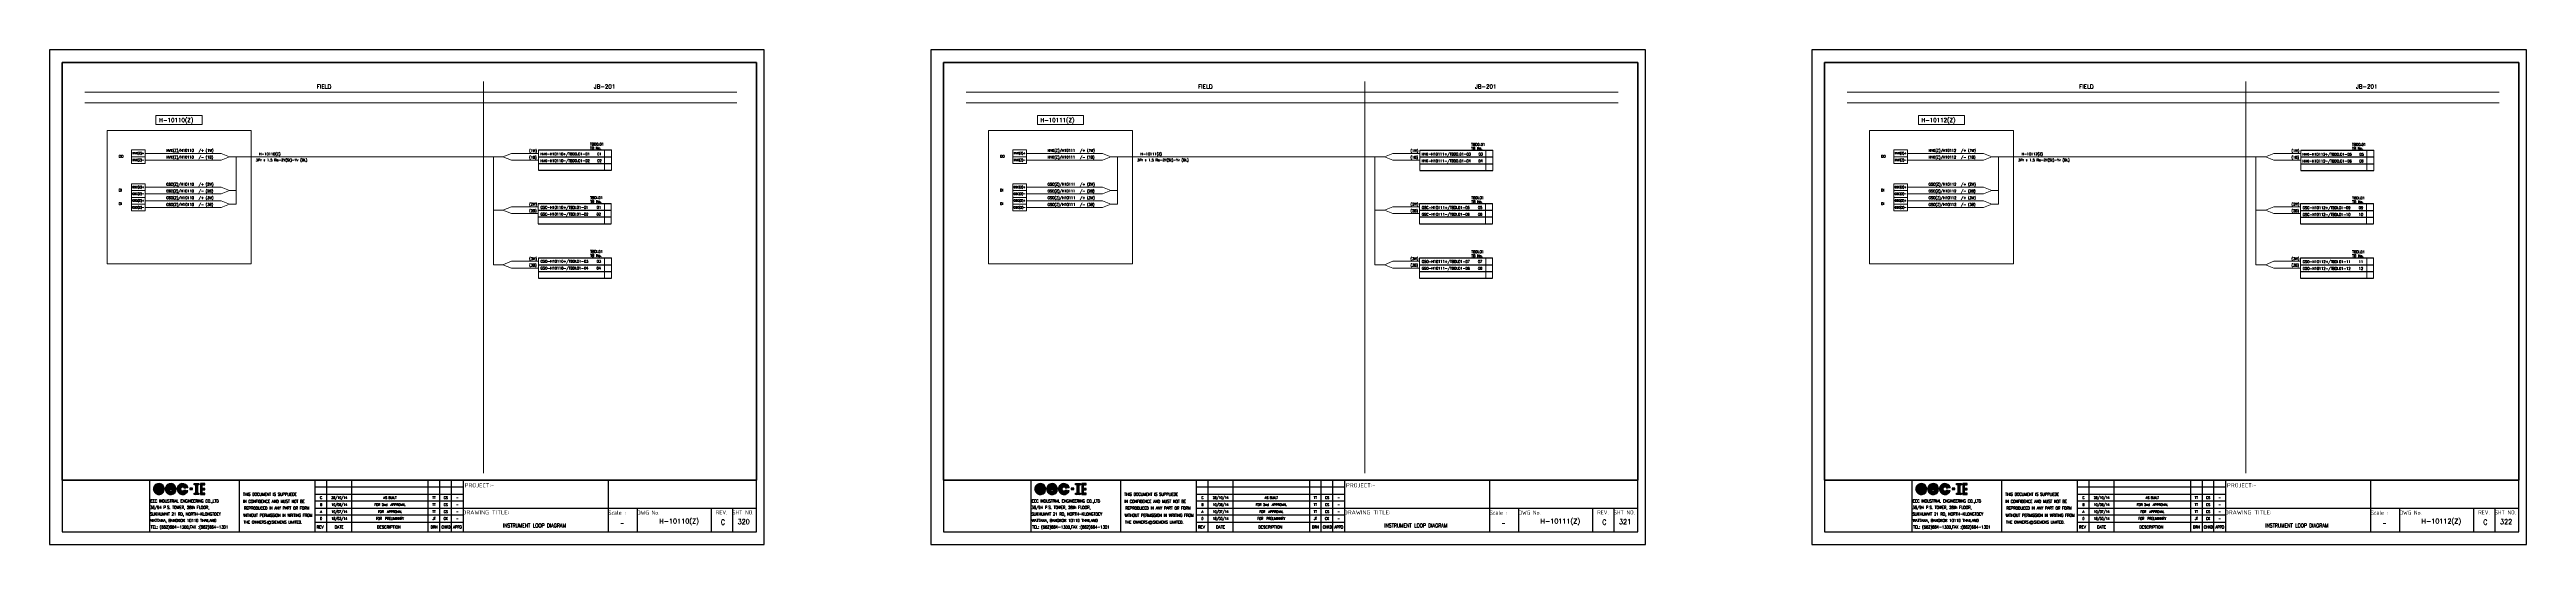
# Model space of a CAD drawing. Header units: millimetres. Extents: x -14942 to 24072, y -50285 to 2207.
# Drawn here: x 11625 to 13091, y -4893 to -4600 of the extents above; entities that cross this region are included whole.
import ezdxf
from ezdxf.enums import TextEntityAlignment as Align

# ---------------------------------------------------------------- set-up
doc = ezdxf.new("R2010")
doc.units = ezdxf.units.MM
doc.header["$MEASUREMENT"] = 0
doc.layers.get('0').update_dxf_attribs({"linetype": 'CONTINUOUS'})
for name, color, linetype in [('52049_PAPER A4$0$Frame_A1', 253, 'CONTINUOUS'), ('BORDER', 3, 'CONTINUOUS'), ('INSTRU', 4, 'CONTINUOUS'), ('INSTRUMENT', 1, 'CONTINUOUS'), ('LINE', 3, 'CONTINUOUS'), ('TEXT', 2, 'CONTINUOUS')]:
    doc.layers.add(name, color=color, linetype=linetype)
doc.styles.add('52049_PAPER A4$0$ISO Proportional', font='isocp.shx')
doc.styles.add('52049_PAPER A4$0$ROMANS', font='isocp.shx')
doc.styles.add('52049_PAPER A4$0$Romans-title', font='romans.shx')
doc.styles.add('ROMANS', font='romans')

# ---------------------------------------------------------------- blocks, each defined once
blk = doc.blocks.new('52049_PAPER A4$0$eec-ie')
at = {"layer": '52049_PAPER A4$0$Frame_A1', "color": 0, "lineweight": -3}
for p, q in [((0, 0), (0.87, 0.87)), ((0, -0.08), (0.3, 0.22)), ((0, -0.16), (0.26, 0.1)), ((0, -0.23), (0.24, 0)), ((0.01, 0.09), (0.78, 0.86)), ((0.04, 0.2), (0.68, 0.83)), ((0.09, 0.32), (0.55, 0.78)), ((0.26, 0.57), (0.3, 0.62)), ((0.34, -0.12), (1, 0.53)), ((0.35, -0.04), (0.92, 0.53)), ((0.35, -0.19), (1.07, 0.52)), ((0.36, 0.05), (0.82, 0.51)), ((0.37, -0.26), (0.66, 0.04)), ((0.39, -0.32), (0.74, 0.04)), ((0.4, 0.17), (0.7, 0.47)), ((0.41, -0.37), (0.82, 0.04)), ((1.69, 0.04), (0.64, 0.04)), ((0.65, 0.57), (0.96, 0.88)), ((0.68, -0.17), (0.9, 0.04)), ((0.76, -0.17), (0.98, 0.04)), ((0.77, 0.62), (1.03, 0.88)), ((0.84, -0.17), (1.05, 0.04)), ((0.87, 0.64), (1.1, 0.87)), ((0.87, 0.25), (1.13, 0.51)), ((0.92, -0.17), (1.13, 0.04)), ((0.95, 0.64), (1.17, 0.86)), ((0.96, 0.26), (1.19, 0.49)), ((1, -0.17), (1.21, 0.04)), ((1.03, 0.64), (1.23, 0.84)), ((1.03, 0.25), (1.24, 0.46)), ((1.07, -0.17), (1.29, 0.04)), ((1.09, 0.24), (1.29, 0.44)), ((1.1, 0.63), (1.29, 0.82)), ((1.15, 0.21), (1.34, 0.4)), ((1.15, -0.17), (1.37, 0.04)), ((1.16, 0.62), (1.35, 0.8)), ((1.19, 0.18), (1.38, 0.37)), ((1.22, 0.6), (1.4, 0.78)), ((1.22, 0.15), (1.54, 0.15)), ((1.23, -0.17), (1.44, 0.04)), ((1.25, 0.15), (1.42, 0.33)), ((1.28, 0.57), (1.45, 0.75)), ((1.31, -0.17), (1.52, 0.04)), ((1.32, 0.15), (1.46, 0.29)), ((1.33, 0.55), (1.5, 0.72)), ((1.38, 0.52), (1.54, 0.69)), ((1.39, -0.17), (1.6, 0.04)), ((1.4, 0.15), (1.49, 0.24)), ((1.42, 0.49), (1.59, 0.65)), ((1.46, 0.45), (1.63, 0.62)), ((1.46, -0.17), (1.68, 0.04)), ((1.48, 0.15), (1.52, 0.19)), ((1.5, 0.41), (1.67, 0.58)), ((1.54, 0.37), (1.71, 0.54)), ((1.54, -0.17), (1.9, 0.18)), ((1.57, 0.33), (1.74, 0.49)), ((1.6, 0.28), (1.77, 0.45)), ((1.62, -0.17), (1.91, 0.12)), ((1.63, 0.23), (1.8, 0.4)), ((1.65, 0.17), (1.83, 0.35)), ((1.67, 0.11), (1.86, 0.3)), ((1.69, 0.05), (1.88, 0.24)), ((1.7, -0.17), (1.93, 0.06)), ((2.09, -0.09), (2.37, 0.19)), ((2.1, -0.01), (2.51, 0.41)), ((2.1, -0.17), (2.34, 0.08)), ((2.11, 0.08), (2.88, 0.86)), ((2.13, 0.18), (2.78, 0.83)), ((2.18, 0.31), (2.65, 0.78)), ((2.31, 0.52), (2.45, 0.65)), ((2.44, -0.05), (3.02, 0.52)), ((2.44, -0.13), (3.1, 0.52)), ((2.45, -0.2), (2.78, 0.13)), ((2.46, 0.04), (2.93, 0.51)), ((2.46, -0.26), (2.76, 0.04)), ((2.48, -0.32), (2.84, 0.04)), ((2.49, 0.15), (2.81, 0.47)), ((2.56, 0.45), (2.97, 0.87)), ((2.72, -0.17), (2.92, 0.04)), ((2.73, 0.04), (3.79, 0.04)), ((2.77, 0.59), (3.06, 0.87)), ((2.79, -0.17), (3, 0.04)), ((2.84, 0.19), (3.17, 0.51)), ((2.87, -0.17), (3.08, 0.04)), ((2.89, 0.63), (3.13, 0.87)), ((2.95, -0.17), (3.15, 0.04)), ((2.98, 0.64), (3.2, 0.86)), ((2.98, 0.26), (3.23, 0.5)), ((3.03, -0.17), (3.23, 0.04)), ((3.06, 0.65), (3.27, 0.85)), ((3.07, 0.26), (3.29, 0.48)), ((3.11, -0.17), (3.31, 0.04)), ((3.14, 0.64), (3.33, 0.83)), ((3.14, 0.25), (3.34, 0.46)), ((3.18, -0.17), (3.39, 0.04)), ((3.2, 0.24), (3.39, 0.43)), ((3.21, 0.63), (3.39, 0.81)), ((3.25, 0.21), (3.44, 0.4)), ((3.26, -0.17), (3.47, 0.04)), ((3.27, 0.62), (3.44, 0.79)), ((3.29, 0.18), (3.48, 0.36)), ((3.62, 0.16), (3.31, 0.16)), ((3.33, 0.6), (3.5, 0.77)), ((3.34, -0.17), (3.54, 0.04)), ((3.36, 0.16), (3.52, 0.32)), ((3.38, 0.57), (3.55, 0.74)), ((3.42, -0.17), (3.62, 0.04)), ((3.43, 0.55), (3.59, 0.71)), ((3.43, 0.16), (3.55, 0.28)), ((3.48, 0.52), (3.64, 0.68)), ((3.5, -0.17), (3.7, 0.04)), ((3.51, 0.16), (3.58, 0.23)), ((3.52, 0.48), (3.68, 0.64)), ((3.57, 0.45), (3.72, 0.61)), ((3.57, -0.17), (3.78, 0.04)), ((3.59, 0.16), (3.61, 0.18)), ((3.6, 0.41), (3.76, 0.57)), ((3.64, 0.37), (3.8, 0.53)), ((3.65, -0.17), (3.99, 0.17)), ((3.67, 0.32), (3.83, 0.48)), ((3.7, 0.27), (3.87, 0.44)), ((3.73, 0.22), (3.9, 0.39)), ((3.73, -0.17), (4, 0.11)), ((3.75, 0.17), (3.92, 0.34)), ((3.77, 0.11), (3.95, 0.28)), ((3.79, 0.05), (3.97, 0.23)), ((3.81, -0.17), (4.02, 0.04)), ((4.18, -0.03), (4.57, 0.36)), ((4.18, -0.11), (4.47, 0.18)), ((4.18, -0.18), (4.43, 0.07)), ((4.19, 0.06), (5, 0.86)), ((4.21, 0.16), (4.9, 0.84)), ((4.25, 0.28), (4.78, 0.8)), ((4.34, 0.45), (4.61, 0.71)), ((4.53, -0.15), (5.2, 0.53)), ((4.53, -0.07), (5.13, 0.53)), ((4.54, 0.02), (5.04, 0.52)), ((4.54, -0.22), (4.86, 0.1)), ((4.57, 0.12), (4.93, 0.49)), ((4.69, 0.48), (5.08, 0.87)), ((4.69, 0.32), (4.73, 0.37)), ((4.88, 0.59), (5.16, 0.88)), ((4.96, 0.2), (5.27, 0.52)), ((4.99, 0.63), (5.24, 0.87)), ((5.08, 0.64), (5.31, 0.86)), ((5.09, 0.25), (5.33, 0.5)), ((5.16, 0.64), (5.37, 0.85)), ((5.17, 0.26), (5.39, 0.48)), ((5.24, 0.64), (5.43, 0.83)), ((5.24, 0.25), (5.44, 0.46)), ((5.3, 0.63), (5.49, 0.82)), ((5.3, 0.23), (5.49, 0.43)), ((5.35, 0.2), (5.54, 0.39)), ((5.37, 0.61), (5.55, 0.79)), ((5.39, 0.17), (5.58, 0.36)), ((5.4, 0.15), (5.72, 0.15)), ((5.42, 0.59), (5.6, 0.77)), ((5.46, 0.15), (5.62, 0.32)), ((5.48, 0.57), (5.65, 0.74)), ((5.53, 0.54), (5.7, 0.71)), ((5.53, 0.15), (5.65, 0.27)), ((5.58, 0.51), (5.74, 0.68)), ((5.61, 0.15), (5.68, 0.23)), ((5.62, 0.47), (5.79, 0.64)), ((5.66, 0.44), (5.83, 0.6)), ((5.69, 0.15), (5.71, 0.18)), ((5.7, 0.4), (5.87, 0.56)), ((5.73, 0.36), (5.9, 0.52)), ((5.77, 0.31), (5.94, 0.48)), ((5.8, 0.26), (5.97, 0.43)), ((5.82, 0.21), (6, 0.38)), ((5.85, 0.15), (6.02, 0.33)), ((6.09, 0.15), (5.85, 0.15)), ((5.92, 0.15), (6.05, 0.28)), ((6, 0.15), (6.07, 0.22)), ((6.08, 0.15), (6.09, 0.16)), ((6.9, 0.04), (6.46, 0.04)), ((6.46, 0.04), (6.46, -0.18)), ((6.46, -0.01), (6.51, 0.04)), ((6.46, -0.09), (6.59, 0.04)), ((6.46, -0.17), (6.66, 0.04)), ((6.52, -0.18), (6.74, 0.04)), ((6.6, -0.18), (6.82, 0.04)), ((6.68, -0.18), (6.9, 0.04)), ((6.9, -0.18), (6.9, 0.04)), ((7.23, 0.68), (7.41, 0.86)), ((7.27, 0.64), (7.49, 0.86)), ((7.35, 0.64), (7.57, 0.86)), ((7.43, 0.64), (7.65, 0.86)), ((7.5, 0.64), (7.72, 0.86)), ((7.51, 0.57), (7.8, 0.86)), ((7.51, 0.49), (7.88, 0.86)), ((7.51, 0.41), (7.96, 0.86)), ((7.51, 0.34), (7.78, 0.61)), ((7.51, 0.26), (7.78, 0.53)), ((7.51, 0.18), (7.78, 0.45)), ((7.51, 0.1), (7.78, 0.38)), ((7.51, 0.02), (7.78, 0.3)), ((7.51, -0.05), (7.78, 0.22)), ((7.51, -0.13), (7.78, 0.14)), ((7.51, -0.21), (7.78, 0.07)), ((7.82, 0.64), (8.04, 0.86)), ((7.89, 0.64), (8.06, 0.81)), ((7.97, 0.64), (8.06, 0.73)), ((8.05, 0.64), (8.06, 0.65)), ((8.33, 0.46), (8.74, 0.86)), ((8.33, 0.54), (8.66, 0.86)), ((8.33, 0.38), (8.82, 0.86)), ((8.33, 0.69), (8.5, 0.86)), ((8.33, 0.62), (8.58, 0.86)), ((8.33, 0.3), (8.61, 0.58)), ((8.33, 0.23), (8.61, 0.5)), ((8.33, 0.15), (8.61, 0.42)), ((8.33, 0.07), (8.61, 0.35)), ((8.33, -0.01), (8.61, 0.27)), ((8.33, -0.09), (8.61, 0.19)), ((8.33, -0.16), (8.61, 0.11)), ((8.33, -0.24), (8.61, 0.03)), ((8.33, -0.4), (8.74, 0.01)), ((8.33, -0.32), (8.66, 0.01)), ((8.33, -0.48), (8.82, 0.01)), ((8.67, 0.64), (8.89, 0.86)), ((8.68, -0.21), (8.9, 0.01)), ((8.75, 0.64), (8.97, 0.86)), ((8.75, -0.21), (8.97, 0.01)), ((8.83, 0.64), (9.05, 0.86)), ((8.83, -0.21), (9.05, 0.01)), ((8.91, 0.64), (9.11, 0.84)), ((8.99, 0.64), (9.11, 0.76)), ((9.06, 0.64), (9.11, 0.69)), ((0.02, -0.3), (0.23, -0.08)), ((0.03, -0.36), (0.23, -0.16)), ((0.05, -0.42), (0.24, -0.23)), ((0.07, -0.47), (0.26, -0.29)), ((0.1, -0.53), (0.27, -0.35)), ((0.12, -0.58), (0.3, -0.4)), ((0.15, -0.63), (0.32, -0.46)), ((0.19, -0.67), (0.35, -0.5)), ((0.22, -0.72), (0.39, -0.55)), ((0.26, -0.76), (0.42, -0.59)), ((0.3, -0.8), (0.46, -0.63)), ((0.34, -0.83), (0.5, -0.67)), ((0.38, -0.87), (0.55, -0.7)), ((0.42, -0.9), (0.59, -0.73)), ((0.44, -0.42), (0.64, -0.22)), ((0.47, -0.47), (0.66, -0.27)), ((0.47, -0.93), (0.65, -0.76)), ((0.5, -0.51), (0.69, -0.32)), ((0.52, -0.96), (0.7, -0.78)), ((0.54, -0.55), (0.73, -0.36)), ((0.58, -0.59), (0.78, -0.39)), ((0.58, -0.98), (0.76, -0.8)), ((0.62, -0.17), (1.94, -0.17)), ((0.63, -0.62), (0.83, -0.42)), ((0.63, -1.01), (0.82, -0.82)), ((0.68, -0.65), (0.89, -0.44)), ((0.69, -1.03), (0.89, -0.83)), ((0.73, -0.67), (0.96, -0.45)), ((0.75, -1.04), (0.96, -0.83)), ((0.79, -0.69), (1.04, -0.44)), ((0.82, -1.05), (1.04, -0.83)), ((0.85, -0.71), (1.19, -0.37)), ((0.89, -1.06), (1.14, -0.81)), ((0.92, -0.72), (1.29, -0.34)), ((0.96, -1.07), (1.25, -0.77)), ((1, -0.72), (1.37, -0.34)), ((1.04, -1.06), (1.76, -0.34)), ((1.09, -0.71), (1.45, -0.34)), ((1.13, -1.05), (1.84, -0.34)), ((1.2, -0.67), (1.53, -0.34)), ((1.54, -0.34), (1.22, -0.34)), ((1.23, -1.03), (1.9, -0.36)), ((1.35, -0.99), (1.86, -0.48)), ((1.53, -0.88), (1.76, -0.66)), ((1.65, -0.38), (1.68, -0.34)), ((1.91, -0.34), (1.66, -0.34)), ((1.78, -0.17), (1.94, -0.01)), ((1.85, -0.17), (1.94, -0.09)), ((1.93, -0.17), (1.94, -0.17)), ((2.1, -0.24), (2.32, -0.02)), ((2.11, -0.3), (2.32, -0.1)), ((2.13, -0.36), (2.32, -0.17)), ((2.15, -0.42), (2.33, -0.24)), ((2.17, -0.48), (2.35, -0.3)), ((2.2, -0.53), (2.37, -0.36)), ((2.22, -0.58), (2.39, -0.42)), ((2.25, -0.63), (2.42, -0.47)), ((2.29, -0.68), (2.45, -0.51)), ((2.32, -0.72), (2.48, -0.56)), ((2.36, -0.76), (2.52, -0.6)), ((2.4, -0.8), (2.56, -0.64)), ((2.44, -0.84), (2.6, -0.68)), ((2.48, -0.87), (2.64, -0.71)), ((2.51, -0.38), (2.71, -0.17)), ((2.53, -0.9), (2.69, -0.74)), ((2.54, -0.43), (2.73, -0.23)), ((2.57, -0.47), (2.76, -0.28)), ((2.58, -0.93), (2.74, -0.77)), ((2.6, -0.51), (2.79, -0.33)), ((2.63, -0.96), (2.8, -0.79)), ((2.64, -0.55), (2.83, -0.37)), ((2.68, -0.98), (2.86, -0.81)), ((2.69, -0.59), (2.87, -0.4)), ((4.02, -0.17), (2.71, -0.17)), ((2.73, -0.62), (2.93, -0.43)), ((2.74, -1.01), (2.92, -0.82)), ((2.78, -0.65), (2.99, -0.44)), ((2.8, -1.02), (2.99, -0.83)), ((2.84, -0.67), (3.06, -0.45)), ((2.86, -1.04), (3.06, -0.84)), ((2.9, -0.69), (3.14, -0.44)), ((2.92, -1.05), (3.14, -0.83)), ((2.96, -0.7), (3.32, -0.35)), ((2.99, -1.06), (3.24, -0.81)), ((3.03, -0.71), (3.39, -0.35)), ((3.07, -1.06), (3.36, -0.77)), ((3.11, -0.71), (3.47, -0.35)), ((3.15, -1.06), (3.86, -0.35)), ((3.2, -0.7), (3.55, -0.35)), ((3.24, -1.04), (3.94, -0.35)), ((3.31, -0.35), (3.62, -0.35)), ((3.32, -0.65), (3.62, -0.36)), ((3.35, -1.02), (3.98, -0.38)), ((3.48, -0.97), (3.93, -0.51)), ((3.74, -0.39), (3.78, -0.35)), ((3.76, -0.35), (3.99, -0.35)), ((3.89, -0.17), (4.02, -0.03)), ((3.96, -0.17), (4.03, -0.11)), ((4.19, -0.25), (4.42, -0.03)), ((4.21, -0.32), (4.41, -0.11)), ((4.22, -0.38), (4.42, -0.18)), ((4.24, -0.44), (4.43, -0.25)), ((4.26, -0.49), (4.45, -0.31)), ((4.29, -0.54), (4.47, -0.37)), ((4.32, -0.59), (4.49, -0.42)), ((4.35, -0.64), (4.52, -0.47)), ((4.38, -0.69), (4.55, -0.52)), ((4.42, -0.73), (4.58, -0.56)), ((4.45, -0.77), (4.62, -0.6)), ((4.49, -0.81), (4.66, -0.64)), ((4.53, -0.84), (4.7, -0.68)), ((4.56, -0.28), (4.8, -0.03)), ((4.58, -0.33), (4.8, -0.11)), ((4.58, -0.88), (4.75, -0.71)), ((4.6, -0.39), (4.81, -0.18)), ((4.62, -0.91), (4.8, -0.74)), ((4.63, -0.44), (4.83, -0.24)), ((4.66, -0.48), (4.86, -0.29)), ((4.67, -0.94), (4.85, -0.77)), ((4.7, -0.52), (4.89, -0.33)), ((4.72, -0.97), (4.9, -0.79)), ((4.74, -0.56), (4.93, -0.37)), ((4.78, -0.6), (4.98, -0.4)), ((4.78, -0.99), (4.96, -0.81)), ((4.83, -0.63), (5.03, -0.43)), ((4.83, -1.01), (5.03, -0.82)), ((4.88, -0.66), (5.09, -0.44)), ((4.89, -1.03), (5.1, -0.83)), ((4.93, -0.68), (5.17, -0.45)), ((4.96, -1.05), (5.17, -0.83)), ((4.99, -0.7), (5.26, -0.43)), ((5.02, -1.06), (5.26, -0.82)), ((5.06, -0.71), (5.43, -0.34)), ((5.09, -1.06), (5.36, -0.8)), ((5.13, -0.72), (5.5, -0.34)), ((5.17, -1.07), (5.49, -0.75)), ((5.21, -0.71), (5.58, -0.34)), ((5.25, -1.06), (5.97, -0.34)), ((5.3, -0.7), (5.66, -0.34)), ((5.35, -1.05), (6.05, -0.34)), ((5.72, -0.34), (5.4, -0.34)), ((5.43, -0.65), (5.71, -0.37)), ((5.45, -1.02), (6.07, -0.4)), ((5.58, -0.96), (6.02, -0.53)), ((5.81, -0.43), (5.89, -0.34)), ((5.85, -0.34), (6.09, -0.34)), ((6.46, -0.18), (6.9, -0.18)), ((6.75, -0.18), (6.9, -0.04)), ((6.83, -0.18), (6.9, -0.12)), ((7.23, -0.95), (7.34, -0.84)), ((7.23, -0.88), (7.26, -0.84)), ((7.23, -1.03), (7.42, -0.84)), ((7.28, -1.07), (7.5, -0.84)), ((7.35, -1.07), (7.78, -0.64)), ((7.43, -1.07), (7.78, -0.71)), ((7.51, -0.29), (7.78, -0.01)), ((7.51, -0.37), (7.78, -0.09)), ((7.51, -0.44), (7.78, -0.17)), ((7.51, -0.52), (7.78, -0.25)), ((7.51, -0.6), (7.78, -0.32)), ((7.51, -0.68), (7.78, -0.4)), ((7.51, -0.76), (7.78, -0.48)), ((7.51, -0.83), (7.78, -0.56)), ((7.51, -1.07), (7.78, -0.79)), ((7.59, -1.07), (7.81, -0.84)), ((7.67, -1.07), (7.89, -0.84)), ((7.74, -1.07), (7.96, -0.84)), ((7.82, -1.07), (8.04, -0.84)), ((7.9, -1.07), (8.06, -0.91)), ((7.98, -1.07), (8.06, -0.98)), ((8.06, -1.07), (8.06, -1.06)), ((8.33, -0.55), (8.61, -0.28)), ((8.33, -0.63), (8.61, -0.36)), ((8.33, -0.71), (8.61, -0.43)), ((8.33, -0.79), (8.61, -0.51)), ((8.33, -0.86), (8.61, -0.59)), ((8.33, -0.94), (8.61, -0.67)), ((8.33, -1.02), (8.61, -0.75)), ((8.37, -1.07), (8.61, -0.82)), ((8.45, -1.07), (8.67, -0.84)), ((8.52, -1.07), (8.74, -0.84)), ((8.6, -1.07), (8.82, -0.84)), ((8.68, -1.07), (8.9, -0.84)), ((8.76, -1.07), (8.98, -0.84)), ((8.84, -1.07), (9.06, -0.84)), ((8.91, -0.21), (9.11, -0.02)), ((8.91, -1.07), (9.11, -0.87)), ((8.99, -0.21), (9.11, -0.09)), ((8.99, -1.07), (9.11, -0.95)), ((9.07, -0.21), (9.11, -0.17)), ((9.07, -1.07), (9.11, -1.03))]:
    blk.add_line(p, q, dxfattribs=at)
for points in [[(7.23, 0.86), (8.06, 0.86), (8.06, 0.64), (7.78, 0.64), (7.78, -0.84), (8.06, -0.84), (8.06, -1.07), (7.23, -1.07), (7.23, -0.84), (7.51, -0.84), (7.51, 0.64), (7.23, 0.64)], [(8.61, 0.01), (8.61, 0.64), (9.11, 0.64), (9.11, 0.86), (8.33, 0.86), (8.33, -1.07), (9.11, -1.07), (9.11, -0.84), (8.61, -0.84), (8.61, -0.21), (9.11, -0.21), (9.11, 0.01)]]:
    blk.add_lwpolyline(points, close=True, dxfattribs=at)
for centre, radius, start, end in [((0.97, -0.09), 0.972, 355.3439, 345.1466), ((0.97, -0.09), 0.737, 10.5243, 340.256), ((0.97, -0.09), 0.623, 23.5697, 336.4303), ((0.97, -0.09), 0.354, 44.7876, 157.6107), ((3.06, -0.09), 0.967, 355.6074, 344.7747), ((3.06, -0.09), 0.742, 10.0766, 339.9937), ((3.06, -0.09), 0.618, 24.2545, 335.7455), ((3.06, -0.09), 0.358, 45.1096, 158.7579), ((5.15, -0.09), 0.972, 14.8534, 345.1466), ((5.15, -0.09), 0.737, 19.744, 340.256), ((5.15, -0.09), 0.623, 23.5697, 336.4303), ((5.15, -0.09), 0.354, 44.7876, 315.2124), ((0.97, -0.09), 0.354, 192.8901, 315.2124), ((3.06, -0.09), 0.358, 191.9242, 314.8904)]:
    blk.add_arc(centre, radius, start, end, dxfattribs=at)
blk = doc.blocks.new('52049_PAPER A4$0$eec logo')
at = {"color": 7, "xscale": 2.786697286423482, "yscale": 2.786697286423482, "zscale": 2.786697286423482}
blk.add_blockref('52049_PAPER A4$0$eec-ie', (50, 25.9), dxfattribs=at)
blk = doc.blocks.new('A$C089E5181')
at = {"color": 3}
for p, q in [((-415.5, 38), (-4.5, 38)), ((-363.9, 38), (-363.9, 7.5)), ((-310.8, 38), (-310.8, 7.5)), ((-265.7, 7.5), (-265.7, 38)), ((-258.9, 7.5), (-258.9, 38)), ((-244.1, 7.5), (-244.1, 38)), ((-198.8, 7.5), (-198.8, 38)), ((-191.9, 7.5), (-191.9, 38)), ((-185.1, 7.5), (-185.1, 38)), ((-178.2, 38), (-178.2, 7.5)), ((-92.4, 38), (-92.4, 7.5)), ((-178.2, 21.5), (-4.5, 21.5)), ((-75.1, 21.5), (-75.1, 7.5)), ((-31.4, 21.5), (-31.4, 7.5)), ((-18.8, 21.5), (-18.8, 7.5)), ((-265.7, 13.2), (-178.2, 13.2))]:
    blk.add_line(p, q, dxfattribs=at)
at = {"color": 1}
for p, q in [((-178.2, 33.9), (-265.7, 33.9)), ((-265.7, 29.7), (-178.2, 29.7)), ((-178.2, 25.6), (-265.7, 25.6)), ((-265.7, 21.5), (-178.2, 21.5)), ((-178.2, 17.3), (-265.7, 17.3))]:
    blk.add_line(p, q, dxfattribs=at)
at = {"color": 7}
for p, q in [((-4.5, 38), (-96.4, 38)), ((-92.4, 38), (-92.4, 19.9))]:
    blk.add_line(p, q, dxfattribs=at)
blk.add_lwpolyline([(0, 0), (0, 292.5), (-423, 292.5), (-423, 0)], close=True, dxfattribs=at)
blk.add_lwpolyline([(-415.5, 285), (-4.5, 285), (-4.5, 38), (-415.5, 38)], close=True)
at = {"color": 3}
blk.add_lwpolyline([(-4.5, 7.5), (-4.5, 285), (-415.5, 285), (-415.5, 7.5)], close=True, dxfattribs=at)
at = {"color": 2}
blk.add_circle((-293.1, 13), 1.05, dxfattribs=at)
at = {"color": 3, "xscale": 1.200000000000001, "yscale": 1.200000000000001, "zscale": 1.200000000000001}
blk.add_blockref('52049_PAPER A4$0$eec logo', (-421.5, 2), dxfattribs=at)
at = {"color": 2, "style": '52049_PAPER A4$0$Romans-title', "width": 0.8}
for s, p in [('THIS DOCUMENT IS SUPPLIEDE', (-292.6, 29.7)), ('IN CONFIDENCE AND MUST NOT BE', (-290.2, 25.5)), (' WITHOUT PERMISSION IN WRITING FROM ', (-287.9, 17.3)), (' REPRODUCED IN ANY PART OR FORM', (-289.1, 21.5)), ('THE OWNERS   SIEMENS LIMITED. ', (-290.3, 13.2))]:
    blk.add_text(s, height=1.75, dxfattribs=at).set_placement(p, align=Align.MIDDLE)
at = {"color": 2, "style": '52049_PAPER A4$0$ISO Proportional'}
for s, height, p in [('PROJECT:-', 2.48, (-168.6, 35)), ('DRAWING TITLE:', 2.482, (-164.8, 19))]:
    blk.add_text(s, height=height, dxfattribs=at).set_placement(p, align=Align.MIDDLE_CENTER)
at = {"color": 2, "style": '52049_PAPER A4$0$Romans-title'}
for s, height, width, p in [('36/94 P.S. TOWER, 28th FLOOR,', 1.75, 0.9, (-363.5, 21, -1.8)), ('SUKHUMVIT 21 RD, NORTH-KLONGTOEY', 1.75, 0.9, (-363.5, 17.1, -1.8)), ('WATTANA, BANGKOK 10110 THAILAND ', 1.75, 0.9, (-363.3, 13.3, -1.8)), ('EEC INDUSTRIAL ENGINEERING CO.,LTD', 1.75, 0.9, (-363.3, 24.8)), ('TEL: (662)664-1300,FAX :(662)664-1301', 1.75, 0.9, (-363.1, 9.4, -1.8)), ('DRN', 1.65, 0.8, (-197.4, 9.5)), ('CHKD', 1.65, 0.8, (-191, 9.5)), ('APPD', 1.65, 0.8, (-184.1, 9.5))]:
    blk.add_text(s, height=height, dxfattribs=dict(at, width=width)).set_placement(p)
at = {"color": 2}
for s, height, style, width, p in [('C', 1.5, '52049_PAPER A4$0$Romans-title', 0.8, (-262.3, 27.7)), ('A', 1.5, '52049_PAPER A4$0$Romans-title', 0.8, (-262.3, 19.4)), ('0', 1.5, '52049_PAPER A4$0$Romans-title', 0.8, (-262.3, 15.3)), ('B', 1.5, '52049_PAPER A4$0$Romans-title', 0.8, (-262.3, 23.5)), ('28/10/14', 1.5, '52049_PAPER A4$0$Romans-title', 0.8, (-251.5, 27.7)), ('10/09/14', 1.5, '52049_PAPER A4$0$Romans-title', 0.8, (-251.5, 23.5)), ('10/07/14', 1.5, '52049_PAPER A4$0$Romans-title', 0.8, (-251.5, 19.4)), ('18/03/14', 1.5, '52049_PAPER A4$0$Romans-title', 0.8, (-251.5, 15.3)), ('FOR 2nd  APPROVAL', 1.5, '52049_PAPER A4$0$Romans-title', 0.8, (-221.5, 23.5)), ('FOR  PRELIMINARY', 1.5, '52049_PAPER A4$0$Romans-title', 0.8, (-221.5, 15.3)), ('FOR  APPROVAL', 1.5, '52049_PAPER A4$0$Romans-title', 0.8, (-221.5, 19.4)), ('AS BUILT', 1.5, '52049_PAPER A4$0$Romans-title', 0.8, (-221.5, 27.7)), ('TT', 1.5, '52049_PAPER A4$0$Romans-title', 0.8, (-195.4, 27.7)), ('TT', 1.5, '52049_PAPER A4$0$Romans-title', 0.8, (-195.4, 23.5)), ('TT', 1.5, '52049_PAPER A4$0$Romans-title', 0.8, (-195.4, 19.4)), ('JT', 1.5, '52049_PAPER A4$0$Romans-title', 0.8, (-195.4, 15.3)), ('CS', 1.5, '52049_PAPER A4$0$Romans-title', 0.8, (-188.5, 27.7)), ('CS', 1.5, '52049_PAPER A4$0$Romans-title', 0.8, (-188.5, 23.5)), ('CS', 1.5, '52049_PAPER A4$0$Romans-title', 0.8, (-188.5, 19.4)), ('CK', 1.5, '52049_PAPER A4$0$Romans-title', 0.8, (-188.5, 15.3)), ('-', 1.5, '52049_PAPER A4$0$Romans-title', 0.8, (-181.6, 27.7)), ('-', 1.5, '52049_PAPER A4$0$Romans-title', 0.8, (-181.6, 23.5)), ('-', 1.5, '52049_PAPER A4$0$Romans-title', 0.8, (-181.6, 19.4)), ('-', 1.5, '52049_PAPER A4$0$Romans-title', 0.8, (-181.6, 15.3)), ('Scale :', 2.48, '52049_PAPER A4$0$ROMANS', 0.9, (-87.1, 18.8)), ('DWG No.', 2.48, '52049_PAPER A4$0$ROMANS', 0.9, (-68.6, 18.8)), ('REV.', 2.48, '52049_PAPER A4$0$ROMANS', 0.9, (-25.2, 19)), ('C', 3, '52049_PAPER A4$0$Romans-title', 0.8, (-24.4, 13.2)), ('SHT NO.', 2.48, '52049_PAPER A4$0$ROMANS', 0.9, (-12.6, 19)), ('-', 2.25, '52049_PAPER A4$0$Romans-title', 0.8, (-84, 12.5))]:
    blk.add_text(s, height=height, dxfattribs=dict(at, style=style, width=width)).set_placement(p, align=Align.MIDDLE_CENTER)
at = {"color": 2, "style": '52049_PAPER A4$0$Romans-title'}
blk.add_text('C', height=1.19, dxfattribs=at).set_placement((-293.1, 13), align=Align.MIDDLE)
for s, height, p in [('REV', 1.65, (-264.9, 9.5)), ('DATE', 1.65, (-254.2, 9.5)), ('DESCRIPTION', 1.655, (-229.2, 9.5))]:
    blk.add_text(s, height=height, dxfattribs=at).set_placement(p)
at = {"layer": 'TEXT', "style": 'ROMANS', "width": 0.8}
blk.add_text('INSTRUMENT LOOP DIAGRAM ', height=2.25, dxfattribs=at).set_placement((-135.3, 11.2), align=Align.MIDDLE_CENTER)
blk = doc.blocks.new('Box')
at = {"layer": 'INSTRU', "color": 7, "lineweight": 13}
for p, q in [((660.5, -1853.3), (660.5, -1865.3)), ((699.6, -1853.3), (699.6, -1865.3)), ((703.7, -1853.3), (703.7, -1865.3))]:
    blk.add_line(p, q, dxfattribs=at)
at = {"layer": 'INSTRUMENT', "color": 7}
for p, q in [((660.5, -1853.3), (703.7, -1853.3)), ((660.5, -1857.3), (703.7, -1857.3)), ((660.5, -1861.3), (703.7, -1861.3)), ((660.5, -1865.3), (703.7, -1865.3))]:
    blk.add_line(p, q, dxfattribs=at)

msp = doc.modelspace()

# ---------------------------------------------------------------- linework, layer by layer
at = {"layer": 'BORDER', "color": 7, "lineweight": 13}
for p, q in [((11646.1, -4625.6), (12032.2, -4625.6)), ((11646.1, -4631.9), (12032.2, -4631.9)), ((12167.8, -4625.6), (12553.8, -4625.6)), ((12167.8, -4631.9), (12553.8, -4631.9)), ((12689.3, -4625.6), (13075.3, -4625.6)), ((12689.3, -4631.9), (13075.3, -4631.9))]:
    msp.add_line(p, q, dxfattribs=at)
at = {"layer": 'BORDER', "color": 7, "lineweight": 13, "ltscale": 2.5}
for p, q in [((11882.2, -4619.3), (11882.2, -4850.8)), ((12403.8, -4619.3), (12403.8, -4850.8)), ((12925.3, -4619.3), (12925.3, -4850.8))]:
    msp.add_line(p, q, dxfattribs=at)
at = {"layer": 'INSTRU', "color": 7, "lineweight": 13}
for p, q in [((11673.8, -4659.8), (11681.8, -4659.8)), ((11673.8, -4659.8), (11673.8, -4663.8)), ((11681.8, -4659.8), (11681.8, -4663.8)), ((12195.5, -4659.8), (12203.5, -4659.8)), ((12195.5, -4659.8), (12195.5, -4663.8)), ((12203.5, -4659.8), (12203.5, -4663.8)), ((12717, -4659.8), (12725, -4659.8)), ((12717, -4659.8), (12717, -4663.8)), ((12725, -4659.8), (12725, -4663.8)), ((11673.8, -4663.8), (11681.8, -4663.8)), ((11673.8, -4663.8), (11673.8, -4667.8)), ((11673.8, -4667.8), (11681.8, -4667.8)), ((11673.8, -4667.8), (11681.8, -4667.8)), ((11673.8, -4667.8), (11681.8, -4667.8)), ((11681.8, -4663.8), (11681.8, -4667.8)), ((12195.5, -4663.8), (12203.5, -4663.8)), ((12195.5, -4663.8), (12195.5, -4667.8)), ((12195.5, -4667.8), (12203.5, -4667.8)), ((12195.5, -4667.8), (12203.5, -4667.8)), ((12195.5, -4667.8), (12203.5, -4667.8)), ((12203.5, -4663.8), (12203.5, -4667.8)), ((12717, -4663.8), (12725, -4663.8)), ((12717, -4663.8), (12717, -4667.8)), ((12717, -4667.8), (12725, -4667.8)), ((12717, -4667.8), (12725, -4667.8)), ((12717, -4667.8), (12725, -4667.8)), ((12725, -4663.8), (12725, -4667.8)), ((11673.8, -4679.8), (11673.8, -4683.8)), ((11673.8, -4679.8), (11681.8, -4679.8)), ((11673.8, -4683.8), (11681.8, -4683.8)), ((11673.8, -4683.8), (11673.8, -4687.8)), ((11673.8, -4687.8), (11681.8, -4687.8)), ((11673.8, -4687.8), (11673.8, -4691.8)), ((11673.8, -4687.8), (11681.8, -4687.8)), ((11673.8, -4687.8), (11681.8, -4687.8)), ((11681.8, -4679.8), (11681.8, -4683.8)), ((11681.8, -4683.8), (11681.8, -4687.8)), ((11681.8, -4687.8), (11681.8, -4691.8)), ((12195.5, -4679.8), (12195.5, -4683.8)), ((12195.5, -4679.8), (12203.5, -4679.8)), ((12195.5, -4683.8), (12203.5, -4683.8)), ((12195.5, -4683.8), (12195.5, -4687.8)), ((12195.5, -4687.8), (12203.5, -4687.8)), ((12195.5, -4687.8), (12195.5, -4691.8)), ((12195.5, -4687.8), (12203.5, -4687.8)), ((12195.5, -4687.8), (12203.5, -4687.8)), ((12203.5, -4679.8), (12203.5, -4683.8)), ((12203.5, -4683.8), (12203.5, -4687.8)), ((12203.5, -4687.8), (12203.5, -4691.8)), ((12717, -4679.8), (12717, -4683.8)), ((12717, -4679.8), (12725, -4679.8)), ((12717, -4683.8), (12725, -4683.8)), ((12717, -4683.8), (12717, -4687.8)), ((12717, -4687.8), (12725, -4687.8)), ((12717, -4687.8), (12717, -4691.8)), ((12717, -4687.8), (12725, -4687.8)), ((12717, -4687.8), (12725, -4687.8)), ((12725, -4679.8), (12725, -4683.8)), ((12725, -4683.8), (12725, -4687.8)), ((12725, -4687.8), (12725, -4691.8)), ((11673.8, -4691.8), (11681.8, -4691.8)), ((11673.8, -4691.8), (11673.8, -4695.8)), ((11673.8, -4695.8), (11681.8, -4695.8)), ((11681.8, -4691.8), (11681.8, -4695.8)), ((12195.5, -4691.8), (12203.5, -4691.8)), ((12195.5, -4691.8), (12195.5, -4695.8)), ((12195.5, -4695.8), (12203.5, -4695.8)), ((12203.5, -4691.8), (12203.5, -4695.8)), ((12717, -4691.8), (12725, -4691.8)), ((12717, -4691.8), (12717, -4695.8)), ((12717, -4695.8), (12725, -4695.8)), ((12725, -4691.8), (12725, -4695.8))]:
    msp.add_line(p, q, dxfattribs=at)
at = {"layer": 'LINE', "color": 7, "lineweight": 13}
for p, q in [((11688.3, -4639.4), (11715.7, -4639.4)), ((11688.3, -4639.4), (11688.3, -4644.7)), ((11688.3, -4644.7), (11715.7, -4644.7)), ((11715.7, -4639.4), (11715.7, -4644.7)), ((12210, -4639.4), (12237.4, -4639.4)), ((12210, -4639.4), (12210, -4644.7)), ((12210, -4644.7), (12237.4, -4644.7)), ((12237.4, -4639.4), (12237.4, -4644.7)), ((12731.5, -4639.4), (12758.9, -4639.4)), ((12731.5, -4639.4), (12731.5, -4644.7)), ((12731.5, -4644.7), (12758.9, -4644.7)), ((12758.9, -4639.4), (12758.9, -4644.7)), ((11681.8, -4661.8), (11726.9, -4661.8)), ((11731.9, -4663.8), (11726.9, -4661.8)), ((11893.7, -4663.8), (11898.7, -4661.8)), ((11914.6, -4661.8), (11898.7, -4661.8)), ((12203.5, -4661.8), (12248.5, -4661.8)), ((12253.5, -4663.8), (12248.5, -4661.8)), ((12415.4, -4663.8), (12420.4, -4661.8)), ((12436.3, -4661.8), (12420.4, -4661.8)), ((12725, -4661.8), (12770, -4661.8)), ((12775, -4663.8), (12770, -4661.8)), ((12936.9, -4663.8), (12941.9, -4661.8)), ((12957.8, -4661.8), (12941.9, -4661.8)), ((11681.8, -4665.8), (11726.9, -4665.8)), ((11726.9, -4665.8), (11731.9, -4663.8)), ((11731.9, -4663.8), (11893.7, -4663.8)), ((11735.8, -4671.8), (11735.8, -4663.8)), ((11735.8, -4683.8), (11735.8, -4671.8)), ((11888, -4727.6), (11888, -4663.8)), ((11893.7, -4663.8), (11898.7, -4665.8)), ((11914.6, -4665.8), (11898.7, -4665.8)), ((12203.5, -4665.8), (12248.5, -4665.8)), ((12248.5, -4665.8), (12253.5, -4663.8)), ((12253.5, -4663.8), (12415.4, -4663.8)), ((12257.4, -4671.8), (12257.4, -4663.8)), ((12257.4, -4683.8), (12257.4, -4671.8)), ((12409.7, -4727.6), (12409.7, -4663.8)), ((12415.4, -4663.8), (12420.4, -4665.8)), ((12436.3, -4665.8), (12420.4, -4665.8)), ((12725, -4665.8), (12770, -4665.8)), ((12770, -4665.8), (12775, -4663.8)), ((12775, -4663.8), (12936.9, -4663.8)), ((12778.9, -4671.8), (12778.9, -4663.8)), ((12778.9, -4683.8), (12778.9, -4671.8)), ((12931.2, -4727.6), (12931.2, -4663.8)), ((12936.9, -4663.8), (12941.9, -4665.8)), ((12957.8, -4665.8), (12941.9, -4665.8)), ((11681.8, -4681.8), (11726.9, -4681.8)), ((11681.8, -4685.8), (11726.9, -4685.8)), ((11681.8, -4689.8), (11726.9, -4689.8)), ((11731.9, -4683.8), (11726.9, -4681.8)), ((11726.9, -4685.8), (11731.9, -4683.8)), ((11731.9, -4691.8), (11726.9, -4689.8)), ((11731.9, -4683.8), (11735.8, -4683.8)), ((11735.8, -4691.8), (11735.8, -4683.8)), ((12203.5, -4681.8), (12248.5, -4681.8)), ((12203.5, -4685.8), (12248.5, -4685.8)), ((12203.5, -4689.8), (12248.5, -4689.8)), ((12253.5, -4683.8), (12248.5, -4681.8)), ((12248.5, -4685.8), (12253.5, -4683.8)), ((12253.5, -4691.8), (12248.5, -4689.8)), ((12253.5, -4683.8), (12257.4, -4683.8)), ((12257.4, -4691.8), (12257.4, -4683.8)), ((12725, -4681.8), (12770, -4681.8)), ((12725, -4685.8), (12770, -4685.8)), ((12725, -4689.8), (12770, -4689.8)), ((12775, -4683.8), (12770, -4681.8)), ((12770, -4685.8), (12775, -4683.8)), ((12775, -4691.8), (12770, -4689.8)), ((12775, -4683.8), (12778.9, -4683.8)), ((12778.9, -4691.8), (12778.9, -4683.8)), ((11681.8, -4693.8), (11726.9, -4693.8)), ((11726.9, -4693.8), (11731.9, -4691.8)), ((11731.9, -4691.8), (11735.8, -4691.8)), ((11888, -4695.4), (11893.7, -4695.4)), ((11893.7, -4695.4), (11898.7, -4693.4)), ((11893.7, -4695.4), (11898.7, -4697.4)), ((11914.6, -4693.4), (11898.7, -4693.4)), ((11914.6, -4697.4), (11898.7, -4697.4)), ((12203.5, -4693.8), (12248.5, -4693.8)), ((12248.5, -4693.8), (12253.5, -4691.8)), ((12253.5, -4691.8), (12257.4, -4691.8)), ((12409.7, -4695.4), (12415.4, -4695.4)), ((12415.4, -4695.4), (12420.4, -4693.4)), ((12415.4, -4695.4), (12420.4, -4697.4)), ((12436.3, -4693.4), (12420.4, -4693.4)), ((12436.3, -4697.4), (12420.4, -4697.4)), ((12725, -4693.8), (12770, -4693.8)), ((12770, -4693.8), (12775, -4691.8)), ((12775, -4691.8), (12778.9, -4691.8)), ((12931.2, -4695.4), (12936.9, -4695.4)), ((12936.9, -4695.4), (12941.9, -4693.4)), ((12936.9, -4695.4), (12941.9, -4697.4)), ((12957.8, -4693.4), (12941.9, -4693.4)), ((12957.8, -4697.4), (12941.9, -4697.4)), ((11888, -4727.6), (11893.7, -4727.6)), ((11893.7, -4727.6), (11898.7, -4725.6)), ((11893.7, -4727.6), (11898.7, -4729.6)), ((11914.6, -4725.6), (11898.7, -4725.6)), ((11914.6, -4729.6), (11898.7, -4729.6)), ((12409.7, -4727.6), (12415.4, -4727.6)), ((12415.4, -4727.6), (12420.4, -4725.6)), ((12415.4, -4727.6), (12420.4, -4729.6)), ((12436.3, -4725.6), (12420.4, -4725.6)), ((12436.3, -4729.6), (12420.4, -4729.6)), ((12931.2, -4727.6), (12936.9, -4727.6)), ((12936.9, -4727.6), (12941.9, -4725.6)), ((12936.9, -4727.6), (12941.9, -4729.6)), ((12957.8, -4725.6), (12941.9, -4725.6)), ((12957.8, -4729.6), (12941.9, -4729.6))]:
    msp.add_line(p, q, dxfattribs=at)
at = {"layer": 'LINE', "color": 7, "lineweight": 13, "ltscale": 8}
for p, q in [((11659.4, -4727), (11659.4, -4648.2)), ((11744.6, -4648.2), (11659.4, -4648.2)), ((11744.6, -4727), (11744.6, -4648.2)), ((12181.1, -4727), (12181.1, -4648.2)), ((12266.3, -4648.2), (12181.1, -4648.2)), ((12266.3, -4727), (12266.3, -4648.2)), ((12702.6, -4727), (12702.6, -4648.2)), ((12787.8, -4648.2), (12702.6, -4648.2)), ((12787.8, -4727), (12787.8, -4648.2)), ((11744.6, -4727), (11659.4, -4727)), ((12266.3, -4727), (12181.1, -4727)), ((12787.8, -4727), (12702.6, -4727))]:
    msp.add_line(p, q, dxfattribs=at)

# ---------------------------------------------------------------- block references
at = {"layer": 'INSTRUMENT', "color": 1}
for p in [(11254.2, -2806.5), (11775.9, -2806.6), (12297.4, -2806.6), (11254.1, -2838.1), (11775.7, -2838.1), (12297.2, -2838.2), (11254.2, -2870.3), (11775.8, -2870.3), (12297.3, -2870.3)]:
    msp.add_blockref('Box', p, dxfattribs=at)
at = {"layer": 'LINE', "color": 7, "lineweight": 13}
for p in [(12048.3, -4893), (12570, -4893), (13091.5, -4893)]:
    msp.add_blockref('A$C089E5181', p, dxfattribs=at)

# ---------------------------------------------------------------- texts
at = {"layer": 'TEXT', "color": 7, "lineweight": 13, "style": 'ROMANS'}
for s, height, p in [('FIELD', 2.4, (11783.5, -4623.5)), ('JB-201', 2.4, (11947.5, -4623.5)), ('FIELD', 2.4, (12305.2, -4623.5)), ('JB-201', 2.4, (12469.1, -4623.5)), ('FIELD', 2.4, (12826.7, -4623.5)), ('JB-201', 2.4, (12990.6, -4623.5)), ('H-10110(Z)', 2.4, (11690.2, -4643.3)), ('H-10111(Z)', 2.4, (12211.8, -4643.3)), ('H-10112(Z)', 2.4, (12733.3, -4643.3)), ('HVK(Z)/H10110', 1.5, (11694.4, -4660.8)), ('/+ (1W)', 1.5, (11713.6, -4660.8)), ('H-10110(Z)', 1.5, (11749.4, -4662.9)), ('(1W)', 1.5, (11909.2, -4661)), ('HVK-H10110+/TBDO.01-01', 1.5, (11915.9, -4662.9)), ('TBD0.01 ', 1.5, (11945.2, -4657.1)), ('TB No.', 1.5, (11945.2, -4659.5)), ('01', 1.5, (11949.5, -4662.9)), ('HVK(Z)/H10111', 1.5, (12216.1, -4660.8)), ('/+ (1W)', 1.5, (12235.3, -4660.8)), ('H-10111(Z)', 1.5, (12271.1, -4662.9)), ('(1W)', 1.5, (12430.9, -4661)), ('HVK-H10111+/TBDO.01-03', 1.5, (12437.5, -4663)), ('TBD0.01 ', 1.5, (12466.8, -4657.3)), ('TB No.', 1.5, (12466.8, -4659.6)), ('03', 1.5, (12471.2, -4663)), ('HVK(Z)/H10112', 1.5, (12737.6, -4660.8)), ('/+ (1W)', 1.5, (12756.8, -4660.8)), ('H-10112(Z)', 1.5, (12792.6, -4662.9)), ('(1W)', 1.5, (12952.4, -4661)), ('HVK-H10112+/TBDO.01-05', 1.5, (12958.9, -4663.1)), ('TBD0.01 ', 1.5, (12988.2, -4657.3)), ('TB No.', 1.5, (12988.2, -4659.7)), ('05', 1.5, (12992.6, -4663.1)), ('DO', 1.5, (11666.3, -4664.3)), ('HVK(Z)/H10110', 1.5, (11694.4, -4664.8)), ('/- (1B)', 1.5, (11713.6, -4664.8)), ('3Pr x 1.5 Re-2Y(St)-Yv (BL)', 1.5, (11747.4, -4666.5)), ('(1B)', 1.5, (11909.2, -4664.9)), ('HVK-H10110-/TBDO.01-02', 1.5, (11915.9, -4666.9)), ('02', 1.5, (11949.5, -4666.9)), ('DO', 1.5, (12187.9, -4664.3)), ('HVK(Z)/H10111', 1.5, (12216.1, -4664.8)), ('/- (1B)', 1.5, (12235.3, -4664.8)), ('3Pr x 1.5 Re-2Y(St)-Yv (BL)', 1.5, (12269.1, -4666.5)), ('(1B)', 1.5, (12430.9, -4664.9)), ('HVK-H10111-/TBDO.01-04', 1.5, (12437.5, -4667)), ('04', 1.5, (12471.1, -4667)), ('DO', 1.5, (12709.4, -4664.3)), ('HVK(Z)/H10112', 1.5, (12737.6, -4664.8)), ('/- (1B)', 1.5, (12756.8, -4664.8)), ('3Pr x 1.5 Re-2Y(St)-Yv (BL)', 1.5, (12790.6, -4666.5)), ('(1B)', 1.5, (12952.4, -4664.9)), ('HVK-H10112-/TBDO.01-06', 1.5, (12958.9, -4667.1)), ('06', 1.5, (12992.5, -4667.1)), ('DI', 1.5, (11666.3, -4684.3)), ('DI', 1.5, (11666.3, -4692.3)), ('GSC(Z)/H10110', 1.5, (11694.4, -4680.8)), ('GSC(Z)/H10110', 1.5, (11694.4, -4684.8)), ('GSO(Z)/H10110', 1.5, (11694.4, -4688.8)), ('GSO(Z)/H10110', 1.5, (11694.4, -4692.8)), ('/+ (2W)', 1.5, (11713.6, -4680.8)), ('/- (2B)', 1.5, (11713.6, -4684.8)), ('/+ (3W)', 1.5, (11713.6, -4688.8)), ('/- (3B)', 1.5, (11713.6, -4692.8)), ('(2W)', 1.5, (11909.2, -4692.6)), ('TBDI.01 ', 1.5, (11945.3, -4688.7)), ('TB No.', 1.5, (11945.3, -4691)), ('DI', 1.5, (12187.9, -4684.3)), ('DI', 1.5, (12187.9, -4692.3)), ('GSC(Z)/H10111', 1.5, (12216.1, -4680.8)), ('GSC(Z)/H10111', 1.5, (12216.1, -4684.8)), ('GSO(Z)/H10111', 1.5, (12216.1, -4688.8)), ('GSO(Z)/H10111', 1.5, (12216.1, -4692.8)), ('/+ (2W)', 1.5, (12235.3, -4680.8)), ('/- (2B)', 1.5, (12235.3, -4684.8)), ('/+ (3W)', 1.5, (12235.3, -4688.8)), ('/- (3B)', 1.5, (12235.3, -4692.8)), ('(2W)', 1.5, (12430.9, -4692.6)), ('TBDI.01 ', 1.5, (12466.9, -4688.8)), ('TB No.', 1.5, (12466.9, -4691.1)), ('DI', 1.5, (12709.4, -4684.3)), ('DI', 1.5, (12709.4, -4692.3)), ('GSC(Z)/H10112', 1.5, (12737.6, -4680.8)), ('GSC(Z)/H10112', 1.5, (12737.6, -4684.8)), ('GSO(Z)/H10112', 1.5, (12737.6, -4688.8)), ('GSO(Z)/H10112', 1.5, (12737.6, -4692.8)), ('/+ (2W)', 1.5, (12756.8, -4680.8)), ('/- (2B)', 1.5, (12756.8, -4684.8)), ('/+ (3W)', 1.5, (12756.8, -4688.8)), ('/- (3B)', 1.5, (12756.8, -4692.8)), ('(2W)', 1.5, (12952.4, -4692.6)), ('TBDI.01 ', 1.5, (12988.3, -4688.9)), ('TB No.', 1.5, (12988.3, -4691.2)), ('(2B)', 1.5, (11909.2, -4696.5)), ('GSC-H10110+/TBDI.01-01', 1.5, (11915.9, -4694.5)), ('GSC-H10110-/TBDI.01-02', 1.5, (11915.9, -4698.5)), ('02', 1.5, (11949.1, -4698.5)), ('01', 1.5, (11949.2, -4694.5)), ('(2B)', 1.5, (12430.9, -4696.5)), ('GSC-H10111+/TBDI.01-05', 1.5, (12437.6, -4694.6)), ('GSC-H10111-/TBDI.01-06', 1.5, (12437.6, -4698.6)), ('05', 1.5, (12470.8, -4694.6)), ('06', 1.5, (12470.8, -4698.6)), ('(2B)', 1.5, (12952.4, -4696.5)), ('GSC-H10112+/TBDI.01-09', 1.5, (12959, -4694.7)), ('GSC-H10112-/TBDI.01-10', 1.5, (12959, -4698.7)), ('09', 1.5, (12992.2, -4694.7)), ('10', 1.5, (12992.2, -4698.7)), ('TBDI.01 ', 1.5, (11945.3, -4720.6)), ('TBDI.01 ', 1.5, (12466.9, -4720.7)), ('TBDI.01 ', 1.5, (12988.3, -4720.8)), ('(3W)', 1.5, (11909.2, -4724.8)), ('(3B)', 1.5, (11909.2, -4728.6)), ('GSO-H10110+/TBDI.01-03', 1.5, (11915.9, -4726.4)), ('GSO-H10110-/TBDI.01-04', 1.5, (11915.9, -4730.4)), ('TB No.', 1.5, (11945.3, -4722.9)), ('04', 1.5, (11949.1, -4730.4)), ('03', 1.5, (11949.2, -4726.4)), ('(3W)', 1.5, (12430.9, -4724.8)), ('(3B)', 1.5, (12430.9, -4728.6)), ('GSO-H10111+/TBDI.01-07', 1.5, (12437.6, -4726.5)), ('GSO-H10111-/TBDI.01-08', 1.5, (12437.6, -4730.5)), ('TB No.', 1.5, (12466.9, -4723.1)), ('07', 1.5, (12470.8, -4726.5)), ('08', 1.5, (12470.8, -4730.5)), ('(3W)', 1.5, (12952.4, -4724.8)), ('(3B)', 1.5, (12952.4, -4728.6)), ('GSO-H10112+/TBDI.01-11', 1.5, (12959, -4726.6)), ('GSO-H10112-/TBDI.01-12', 1.5, (12959, -4730.6)), ('TB No.', 1.5, (12988.3, -4723.1)), ('11', 1.5, (12992.2, -4726.6)), ('12', 1.5, (12992.2, -4730.6)), ('H-10110(Z)', 2.8, (11986.2, -4880.6)), ('H-10111(Z)', 2.8, (12507.8, -4880.6)), ('H-10112(Z)', 2.8, (13029.3, -4880.6))]:
    msp.add_text(s, height=height, dxfattribs=at).set_placement(p)
for s, height, p in [('HVK(Z)+', 1.2, (11677.8, -4661.8)), ('HVK(Z)+', 1.2, (12199.5, -4661.8)), ('HVK(Z)+', 1.2, (12721, -4661.8)), ('HVK(Z)-', 1.2, (11677.8, -4665.8)), ('HVK(Z)-', 1.2, (12199.5, -4665.8)), ('HVK(Z)-', 1.2, (12721, -4665.8)), ('GSC(Z)+', 1.2, (11677.8, -4681.8)), ('GSC(Z)-', 1.2, (11677.8, -4685.8)), ('GSO(Z)+', 1.2, (11677.8, -4689.8)), ('GSO(Z)+', 1.2, (12199.5, -4689.8)), ('GSC(Z)+', 1.2, (12199.5, -4681.8)), ('GSC(Z)-', 1.2, (12199.5, -4685.8)), ('GSO(Z)+', 1.2, (12721, -4689.8)), ('GSC(Z)+', 1.2, (12721, -4681.8)), ('GSC(Z)-', 1.2, (12721, -4685.8)), ('GSO(Z)-', 1.2, (11677.8, -4693.8)), ('GSO(Z)-', 1.2, (12199.5, -4693.8)), ('GSO(Z)-', 1.2, (12721, -4693.8)), ('320', 2.8, (12036.2, -4879.5)), ('321', 2.8, (12557.9, -4879.5)), ('322', 2.8, (13079.4, -4879.5))]:
    msp.add_text(s, height=height, dxfattribs=at).set_placement(p, align=Align.MIDDLE)

doc.saveas('drawing.dxf')
